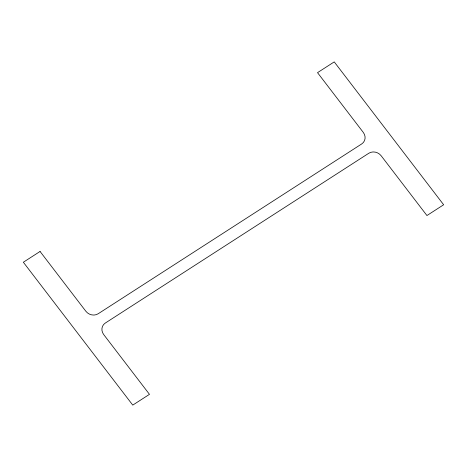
<?xml version="1.0" encoding="UTF-8"?>
<svg xmlns="http://www.w3.org/2000/svg" width="467" height="467" viewBox="0 0 467 467"><rect width="100%" height="100%" fill="white"/><g stroke="black" fill="none" stroke-linecap="round" stroke-linejoin="round"><path stroke-width="0.7" d="M40.063 251.462L23.35 262.232L132.762 405.111L149.475 394.341L103.732 334.611A9.048 8.143 29.8 0 1 105.314 323.047L368.807 153.246A9.048 8.143 29.8 0 1 381.2 155.809L426.937 215.538L443.65 204.768L334.238 61.889L317.525 72.659L363.268 132.389A9.048 8.143 29.8 0 1 361.686 143.953L98.193 313.754A9.048 8.143 29.8 0 1 85.8 311.191L40.063 251.462"/></g></svg>
